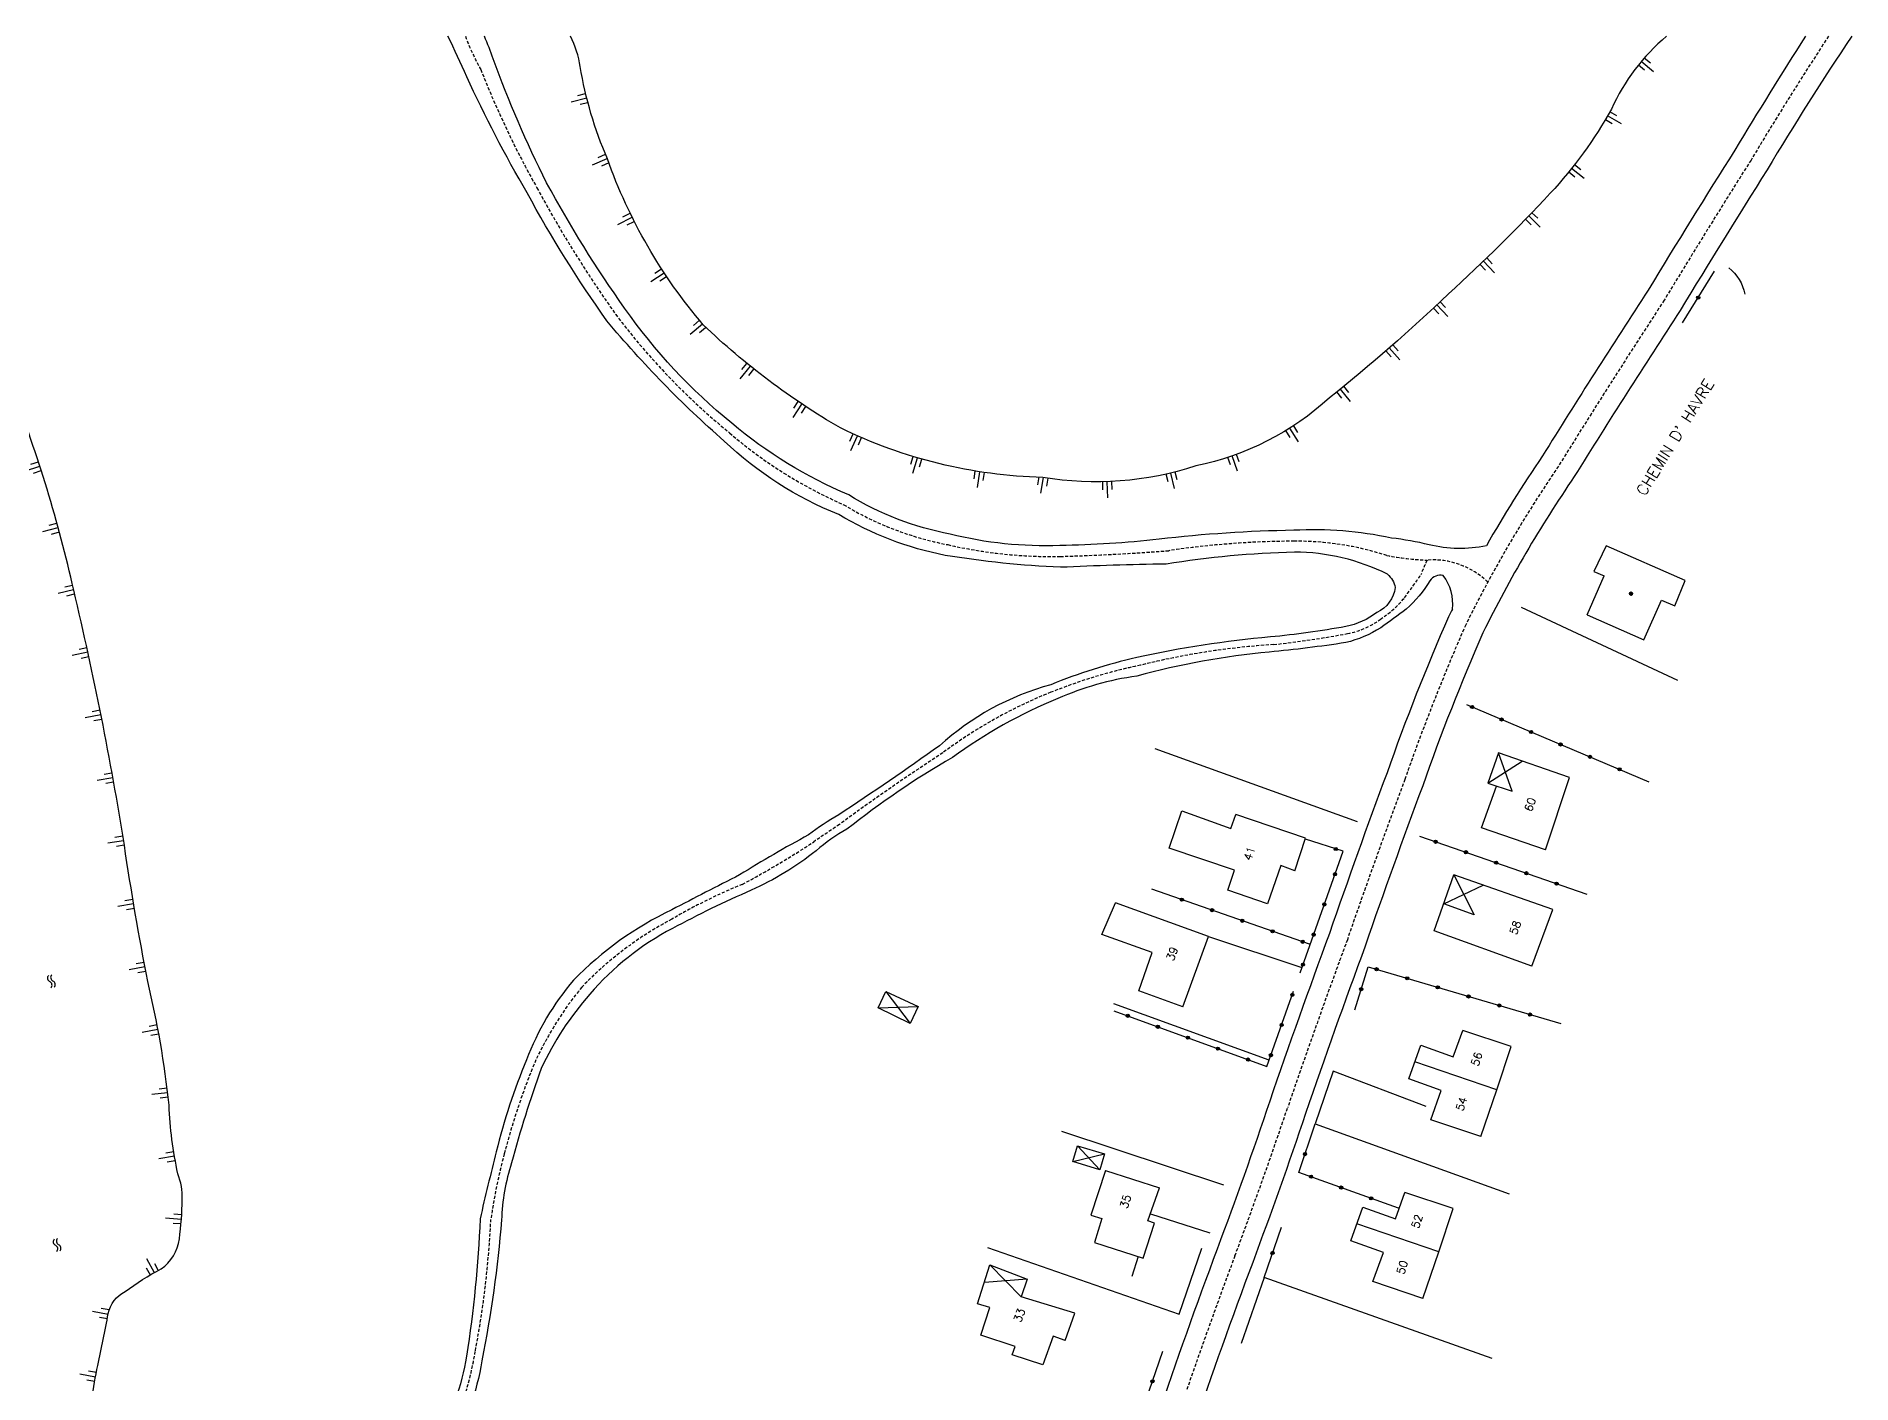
# Model space of a CAD drawing. Header units: millimetres. Extents: x 125000 to 126000, y 125000 to 126000.
# Drawn here: x 125204.6 to 125488.2, y 125789.4 to 126000 of the extents above; entities that cross this region are included whole.
import ezdxf
from ezdxf.enums import TextEntityAlignment as Align

# ---------------------------------------------------------------- set-up
doc = ezdxf.new("R2010")
doc.units = ezdxf.units.MM
doc.linetypes.add('DASHED', pattern=[0.75, 0.5, -0.25])
doc.layers.get('0').update_dxf_attribs({"linetype": 'CONTINUOUS'})
for name, color, linetype in [('W0001', 6, 'DASHED'), ('W0008', 7, 'CONTINUOUS'), ('W0100', 7, 'CONTINUOUS'), ('W0211', 2, 'CONTINUOUS'), ('W0310', 3, 'CONTINUOUS'), ('W0322', 7, 'CONTINUOUS'), ('W0515', 5, 'CONTINUOUS'), ('W0989', 7, 'CONTINUOUS'), ('W0991', 7, 'CONTINUOUS')]:
    doc.layers.add(name, color=color, linetype=linetype)
doc.styles.get("Standard").update_dxf_attribs({"font": 'romans.shx', "width": 0.85})

# ---------------------------------------------------------------- blocks, each defined once
blk = doc.blocks.new('TP12')
at = {"layer": 'W0515', "color": 0}
for centre, start, end in [((-0.5, 0.625), 216.8699, 323.1301), ((0.5, -0.125), 36.8699, 143.1301), ((0.5, -0.625), 36.8699, 143.1301), ((-0.5, 0.125), 216.8699, 323.1301)]:
    blk.add_arc(centre, 0.625, start, end, dxfattribs=at)
blk = doc.blocks.new('TP15B')
at = {"color": 0}
for p, q in [((-1.44, 2.5), (-1.44, 0)), ((0, 5), (0, 0)), ((1.44, 2.5), (1.44, 0))]:
    blk.add_line(p, q, dxfattribs=at)
blk = doc.blocks.new('TP15C')
at = {"layer": 'W0211', "xscale": 0.5, "yscale": 0.5, "rotation": 359.9693661828871}
blk.add_blockref('TP15B', (0, 0), dxfattribs=at)
blk = doc.blocks.new('OH01')
at = {"layer": 'W0322', "color": 0}
for radius in [0.25, 0.15]:
    blk.add_circle((0, 0), radius, dxfattribs=at)
blk = doc.blocks.new('BB01')
at = {"layer": 'W0991', "color": 0}
for p, q in [((-0.5, 0.04), (-0.04, 0.5)), ((-0.48, -0.13), (0.13, 0.48)), ((-0.43, -0.25), (0.25, 0.43)), ((-0.36, -0.35), (0.35, 0.36)), ((-0.26, -0.43), (0.43, 0.26)), ((-0.13, -0.48), (0.48, 0.13)), ((0.03, -0.5), (0.5, -0.03)), ((0.31, -0.39), (0.39, -0.31))]:
    blk.add_line(p, q, dxfattribs=at)
blk.add_circle((0, 0), 0.5, dxfattribs=at)

msp = doc.modelspace()

# ---------------------------------------------------------------- linework, layer by layer
at = {"layer": 'W0001'}
for points in [[(125431.36, 125914.68, 0.214102), (125421.87, 125918.11, -0.034594), (125415.57, 125918.84, 0.079983), (125401.11, 125921.07, 0.036172), (125381.5, 125919.59, -0.012759), (125364.55, 125918.69, -0.061722), (125346.97, 125920.53, -0.088912), (125330.72, 125926.78, -0.074833), (125312.9, 125937.99, -0.059943), (125295.1, 125956.52, -0.030689), (125282.8, 125976.31, -0.035518), (125274.02, 125994.83, -0.0475), (125271.64, 126000, 0.011646)], [(125484.58, 126000, 0.009816), (125472.48, 125980.66, 0.00496), (125458.91, 125958.73, 0.005934), (125442.39, 125932.79, 0.03494), (125427.91, 125908.02, 0.01888), (125418.39, 125883.83, 0.006436), (125409.41, 125858.78, 0.005961), (125400.09, 125832.56, -0.008564), (125391.85, 125809.38, 0.00774), (125382.46, 125782.98, 0.004497), (125373.78, 125757.77, -0.003868), (125371.34, 125750, -0.003868)], [(125421.87, 125918.11, 0.014081), (125420.88, 125915.79, -0.003977), (125418.35, 125912.23, -0.072706), (125414.53, 125908.84, -0.118412), (125409.43, 125906.63, -0.018544), (125397.9, 125904.91, 0.045097), (125377.09, 125901.69, 0.043827), (125363.08, 125897.45, 0.064157), (125346.2, 125888, 0.013066), (125330.07, 125876.81, 0.001925), (125326.08, 125874.09, -0.022975), (125314.88, 125867.43, 0.035856), (125303.86, 125861.98, 0.080226), (125289.79, 125851.36, 0.060474), (125282.64, 125839.99, 0.037352), (125277.7, 125825.32, 0.029442), (125275.59, 125815.06, -0.035067), (125273.18, 125794.52, -0.072477), (125268.98, 125781.1, -0.060334), (125259.93, 125769.38, -0.040863), (125253.47, 125762.58, 0.018146), (125243.37, 125750, 0.018146)]]:
    msp.add_lwpolyline(points, format="xyb", dxfattribs=at)
at = {"layer": 'W0008'}
for points in [[(125415.68, 125915.91, 0.116372), (125401.17, 125919.36, 0.033366), (125381.08, 125917.49, 0.008031), (125364.59, 125916.99, -0.030472), (125346.6, 125918.86, -0.088083), (125329.94, 125925.25, -0.095472), (125312.06, 125936.73, -0.039667), (125293.71, 125955.54, -0.030715), (125281.28, 125975.52, -0.025545), (125271.82, 125993.68, 0.012397), (125268.88, 126000)], [(125431.13, 125920.36, -0.112017), (125422.18, 125920.51, 0.032172), (125416.3, 125921.56, 0.065698), (125401.05, 125922.78, 0.023923), (125379.99, 125921.39, -0.024994), (125364.5, 125920.4, -0.071893), (125347.34, 125922.19, -0.089797), (125331.5, 125928.3, -0.073333), (125313.23, 125939.51, -0.069465), (125296.5, 125957.51, -0.030664), (125284.31, 125977.1, -0.029057), (125275.98, 125996.45, 0.011646), (125274.6, 126000, -0.725424)], [(125488.21, 126000, 0.01317), (125475, 125979.11, 0.004976), (125461.42, 125957.15, 0.005957), (125444.87, 125931.17, 0.034934), (125430.6, 125906.77, 0.018852), (125421.18, 125882.82, 0.006451), (125412.2, 125857.78, 0.005967), (125402.89, 125831.61, -0.00856), (125394.62, 125808.34, 0.007745), (125385.26, 125782.01, 0.002882), (125379.66, 125765.9, 0.002882)], [(125480.97, 126000, 0.005816), (125469.96, 125982.22, 0.004944), (125456.41, 125960.31, 0.005912), (125439.91, 125934.41, 0.019871), (125431.13, 125920.36, 0.019871)], [(125415.68, 125915.91, -0.16385), (125416.9, 125913.84, -0.25658), (125414.02, 125909.94, -0.118892), (125409.18, 125907.73, -0.021856), (125397.39, 125906.1, 0.032459), (125376.5, 125902.87, 0.041766), (125363.08, 125898.63, 0.11912), (125345.7, 125889.1, -0.009247), (125329.94, 125878.3, 0.03099), (125325.22, 125875.15, 0.017504), (125314.46, 125868.9, 0.003113), (125303.86, 125863.45, 0.086788), (125288.52, 125852.47, 0.08557), (125281.17, 125839.99, 0.039455), (125276.45, 125825.63, 0.00673), (125273.91, 125815.15, -0.028125), (125271.81, 125793.68, -0.092402), (125266.98, 125780.47, -0.027195), (125258.77, 125770.53, -0.036388), (125252.25, 125763.74, 0.019638), (125241.28, 125750)], [(125424.39, 125915.7, 0.310444), (125422.3, 125914.89, -0.075694), (125418.62, 125910.46, -0.009005), (125414.63, 125907.52, -0.078983), (125409.17, 125905.22, -0.015061), (125397.21, 125903.75, 0.042871), (125376.53, 125899.98, 0.069421), (125364.18, 125896.47, 0.060927), (125347.7, 125887.24, 0.037584), (125331.22, 125876.03, 0.059147), (125326.42, 125872.69, -0.064234), (125316.24, 125866.51, 0.019821), (125303.96, 125860.53, 0.093862), (125291.05, 125850.26, 0.070643), (125283.46, 125838.65, 0.02175), (125278.84, 125823.87, 0.074079), (125277.27, 125814.96, -0.027118), (125274.21, 125792.96, -0.083789), (125269.28, 125778.8, -0.052796), (125260.45, 125767.07, -0.010636), (125254.68, 125761.41, 0.016626), (125245.47, 125750, 0.016626)], [(125425.83, 125910.47, 0.19821), (125424.39, 125915.7, -0.096724)], [(125425.83, 125910.47, 0.00161), (125425.23, 125909.27, 0.018908), (125415.61, 125884.84, 0.006421), (125406.62, 125859.77, 0.005956), (125397.28, 125833.51, -0.008568), (125389.07, 125810.42, 0.007735), (125379.66, 125783.95, 0.0045), (125370.96, 125758.67, -0.004344), (125368.22, 125750)]]:
    msp.add_lwpolyline(points, format="xyb", dxfattribs=at)
at = {"layer": 'W0100'}
msp.add_lwpolyline([(125468.99, 125963.79, -0.186643), (125471.51, 125959.7, 1.921911)], format="xyb", dxfattribs=at)
for points in [[(125458.48, 125911.86), (125460.58, 125910.97), (125462.17, 125914.95), (125449.85, 125920.36), (125447.94, 125916.33)], [(125446.87, 125909.54), (125449.56, 125915.64)], [(125447.94, 125916.33), (125449.56, 125915.64)], [(125455.75, 125905.64), (125458.48, 125911.86)], [(125446.87, 125909.54), (125455.75, 125905.64)], [(125433.04, 125887.97), (125431.36, 125883.26), (125435.15, 125882), (125433.04, 125887.97)], [(125444.13, 125884.15), (125433.04, 125887.97)], [(125431.36, 125883.26), (125436.75, 125886.7)], [(125440.35, 125872.81), (125444.13, 125884.15)], [(125430.35, 125876.27), (125432.72, 125882.8)], [(125399, 125870.37), (125396.94, 125864.37), (125390.75, 125866.53), (125391.78, 125869.62), (125381.56, 125873.09), (125383.53, 125878.94), (125391.22, 125876.18), (125391.97, 125878.33)], [(125402.86, 125874.64), (125391.97, 125878.33)], [(125440.35, 125872.81), (125430.35, 125876.27)], [(125401.21, 125869.56), (125402.86, 125874.64)], [(125401.21, 125869.56), (125399, 125870.37)], [(125422.96, 125860.16), (125426.07, 125868.91), (125429.25, 125862.66), (125424.47, 125864.4), (125430.64, 125867.32)], [(125441.52, 125863.52), (125426.07, 125868.91)], [(125376.84, 125850.79), (125378.93, 125856.76), (125371.06, 125859.57), (125373.21, 125864.54)], [(125387.71, 125859.27), (125373.21, 125864.54)], [(125438.21, 125854.66), (125441.52, 125863.52)], [(125383.69, 125848.28), (125387.71, 125859.27)], [(125438.21, 125854.66), (125422.96, 125860.16)], [(125337.3, 125850.68), (125342.37, 125848.33), (125341.1, 125845.7), (125336.09, 125848.11), (125337.3, 125850.68), (125341.1, 125845.7)], [(125383.69, 125848.28), (125376.84, 125850.79)], [(125336.09, 125848.11), (125342.37, 125848.33)], [(125425.97, 125840.45), (125427.45, 125844.59)], [(125435, 125842.07), (125427.45, 125844.59)], [(125424.09, 125835.19), (125419, 125837.05), (125420.89, 125842.29), (125425.97, 125840.45)], [(125432.75, 125835.33), (125435, 125842.07)], [(125432.75, 125835.33), (125419.95, 125839.67)], [(125422.47, 125830.64), (125424.09, 125835.19)], [(125430.27, 125828), (125432.75, 125835.33)], [(125430.27, 125828), (125422.47, 125830.64)], [(125367.27, 125826.56), (125371.46, 125825.31), (125370.72, 125822.8), (125366.51, 125824.09), (125367.27, 125826.56), (125370.72, 125822.8)], [(125366.51, 125824.09), (125371.46, 125825.31)], [(125371.6, 125822.72), (125369.35, 125815.74)], [(125371.6, 125822.72), (125380.08, 125819.98)], [(125371.07, 125815.19), (125369.91, 125811.44), (125377.51, 125809.01), (125379.29, 125814.44), (125378.26, 125814.82), (125380.08, 125819.98)], [(125416.92, 125815.13), (125418.39, 125819.26)], [(125425.94, 125816.74), (125418.39, 125819.26)], [(125415.04, 125809.87), (125409.94, 125811.72), (125411.83, 125816.97), (125416.92, 125815.13)], [(125423.69, 125810), (125425.94, 125816.74)], [(125369.35, 125815.74), (125371.07, 125815.19)], [(125378.65, 125815.93), (125387.91, 125812.94)], [(125423.69, 125810), (125410.89, 125814.35)], [(125363.43, 125796.8), (125361.83, 125792.3), (125357.05, 125793.89), (125357.52, 125795.2), (125352.17, 125796.98), (125353.58, 125801.29), (125351.61, 125801.85), (125353.58, 125807.94), (125359.39, 125805.69), (125358.46, 125802.97), (125353.58, 125807.94)], [(125376.71, 125809.26), (125375.72, 125806.11)], [(125413.41, 125805.32), (125415.04, 125809.87)], [(125421.21, 125802.68), (125423.69, 125810)], [(125359.39, 125805.69), (125352.7, 125805.2)], [(125421.21, 125802.68), (125413.41, 125805.32)], [(125366.86, 125800.38), (125358.46, 125802.97)], [(125365.33, 125796.12), (125366.86, 125800.38)], [(125365.33, 125796.12), (125363.43, 125796.8)]]:
    msp.add_lwpolyline(points, dxfattribs=at)
at = {"layer": 'W0211'}
msp.add_lwpolyline([(125459.29, 126000, 0.112676), (125450.67, 125988.62, -0.061597), (125441.12, 125975.48, -0.020954), (125425.2, 125959.73, -0.021806), (125406.61, 125943.47, -0.136557), (125385.75, 125932.85, -0.122297), (125361.83, 125931.04, -0.107822), (125330.21, 125938.78, -0.060768), (125308.78, 125954.91, -0.091689), (125293.8, 125980.85, -0.061811), (125289.57, 125995.26, 0.077437), (125288.03, 126000, -2.049551)], format="xyb", dxfattribs=at)
at = {"layer": 'W0310'}
for points in [[(125387.71, 125859.27), (125402.31, 125854.41)], [(125397.19, 125839.96), (125372.92, 125848.75)], [(125421.73, 125832.71), (125407.2, 125838.24), (125404.38, 125830), (125434.67, 125819.04)], [(125364.75, 125828.86), (125390.07, 125820.44)], [(125353.21, 125810.65), (125383.12, 125800.26), (125386.68, 125810.56)], [(125432.04, 125793.31), (125396.4, 125805.95), (125392.84, 125795.65)]]:
    msp.add_lwpolyline(points, dxfattribs=at)
at = {"layer": 'W0322'}
for points in [[(125461.8, 125955.23), (125466.78, 125963.28)], [(125428.04, 125895.52), (125456.53, 125883.46)], [(125402.03, 125853.61), (125408.75, 125872.59), (125402.85, 125874.47)], [(125420.69, 125874.96), (125446.83, 125865.9)], [(125403.5, 125858.08), (125378.84, 125866.69)], [(125410.56, 125847.79), (125412.69, 125854.53), (125442.74, 125845.66)], [(125372.93, 125847.68), (125396.84, 125838.97), (125401.01, 125850.73)], [(125417.42, 125816.79), (125401.85, 125822.41), (125404.38, 125830)], [(125396.4, 125805.95), (125399.12, 125813.82)], [(125347.2, 125771.52), (125370.27, 125764.5), (125380.59, 125794.47)]]:
    msp.add_lwpolyline(points, dxfattribs=at)
at = {"layer": 'W0515'}
msp.add_lwpolyline([(125210.91, 125750, 0.001141), (125210.63, 125751.53, 0.023426), (125208.8, 125759.99, -0.124559), (125209.96, 125772.9, 0.084454), (125212.82, 125781.59, -0.041779), (125214.19, 125792.23, 0.006004), (125215.82, 125800.33, -0.238631), (125218.45, 125803.76, -0.045555), (125224.07, 125807.31, 0.214355), (125226.93, 125812, 0.026549), (125227.39, 125818.17, 0.095749), (125226.7, 125822.18, -0.043545), (125225.32, 125832.93, 0.031291), (125222, 125852.25, -0.011954), (125218.34, 125873.53, 0.018684), (125210.42, 125913.44, 0.037488), (125200.91, 125944.66, -0.027794), (125191.51, 125975.85, 0.018487), (125188.76, 125987.37, 0.027661), (125185.82, 126000)], format="xyb", dxfattribs=at)
at = {"layer": 'W0989'}
for points in [[(125436.59, 125910.75), (125460.97, 125899.34)], [(125411, 125877.21), (125379.4, 125888.63)]]:
    msp.add_lwpolyline(points, dxfattribs=at)

# ---------------------------------------------------------------- block references
at = {"layer": 'W0211'}
for p, rotation in [((125455.34, 125996.05), 229.9672274134564), ((125290.58, 125990.37), 103.9566755966363), ((125450.08, 125987.58), 240.0329489403539), ((125293.78, 125980.91), 113.3493499241061), ((125444.45, 125979.33), 231.3773893506021), ((125297.68, 125971.71), 116.4434809688914), ((125437.75, 125971.91), 226.0280508176806), ((125302.66, 125963.04), 123.3998487615488), ((125430.67, 125964.85), 223.8840557208098), ((125423.38, 125958.01), 223.1648692420078), ((125308.66, 125955.05), 130.3562165542062), ((125415.97, 125951.3), 221.1422963489022), ((125316.14, 125948.42), 141.1610263350621), ((125408.32, 125944.85), 219.1197234557966), ((125324.2, 125942.51), 146.3359220476349), ((125400.42, 125938.74), 212.3045035206711), ((125332.87, 125937.55), 156.1300818711674), ((125342.25, 125934.11), 163.6325318706427), ((125391.43, 125934.4), 199.182894622166), ((125352, 125931.93), 171.134981870118), ((125361.95, 125931.02), 170.5138241544455), ((125371.91, 125930.37), 182.0280808052276), ((125381.81, 125931.72), 193.5423374560096)]:
    msp.add_blockref('TP15C', p, dxfattribs=dict(at, rotation=rotation))
at = {"layer": 'W0322'}
for p, rotation in [((125464.23, 125959.15), 58.25961890991967), ((125428.9, 125895.15), 337.0673353076425), ((125433.51, 125893.2), 337.0673353076425), ((125438.11, 125891.25), 337.0673353076425), ((125442.72, 125889.3), 337.0673353076425), ((125447.32, 125887.36), 337.0673353076425), ((125451.93, 125885.41), 337.0673353076425), ((125407.61, 125872.95), 162.4069119426096), ((125423.2, 125874.09), 340.8872840745913), ((125427.93, 125872.45), 340.8872840745913), ((125432.65, 125870.81), 340.8872840745913), ((125407.48, 125869.01), 70.49697077771538), ((125437.38, 125869.17), 340.8872840745913), ((125442.1, 125867.54), 340.8872840745913), ((125383.56, 125865.04), 160.7407232051161), ((125405.81, 125864.29), 70.49697077771538), ((125388.28, 125863.39), 160.7407232051161), ((125393, 125861.74), 160.7407232051161), ((125397.72, 125860.09), 160.7407232051161), ((125402.44, 125858.45), 160.7407232051161), ((125404.15, 125859.58), 70.49697077771538), ((125402.48, 125854.87), 70.49697077771538), ((125413.97, 125854.16), 343.53711162224), ((125418.76, 125852.74), 343.53711162224), ((125400.81, 125850.16), 70.49697077771538), ((125411.58, 125851.04), 72.45500456378517), ((125423.56, 125851.32), 343.53711162224), ((125428.35, 125849.91), 343.53711162224), ((125375.11, 125846.89), 339.9845422004653), ((125433.15, 125848.49), 343.53711162224), ((125437.94, 125847.07), 343.53711162224), ((125379.81, 125845.17), 339.9845422004653), ((125399.14, 125845.44), 70.49697077771538), ((125384.51, 125843.46), 339.9845422004653), ((125389.2, 125841.75), 339.9845422004653), ((125393.9, 125840.04), 339.9845422004653), ((125397.47, 125840.73), 70.49697077771538), ((125402.8, 125825.26), 71.54475572663277), ((125403.74, 125821.73), 160.1494316685892), ((125408.44, 125820.03), 160.1494316685892), ((125413.14, 125818.34), 160.1494316685892), ((125397.73, 125809.79), 70.93250937419025), ((125378.96, 125789.74), 71.0087945452535)]:
    msp.add_blockref('OH01', p, dxfattribs=dict(at, rotation=rotation))
at = {"layer": 'W0515'}
for name, p, rotation in [('TP15C', (125205.13, 125932.8), 107.9404369960481), ('TP15C', (125207.99, 125923.22), 105.3118069577828), ('TP15C', (125210.41, 125913.52), 102.6831769195176), ('TP15C', (125212.63, 125903.77), 102.3076476798224), ('TP15C', (125214.67, 125893.98), 101.2556214773493), ('TP15C', (125216.53, 125884.15), 100.2035952748762), ('TP15C', (125218.21, 125874.3), 99.15156907240306), ('TP15C', (125219.78, 125864.42), 99.57333707161332), ('TP12', (125206.93, 125852.27), 281.3229423123746), ('TP15C', (125221.55, 125854.58), 100.8422197845185), ('TP15C', (125223.58, 125844.79), 100.559803174044), ('TP15C', (125225.1, 125834.91), 96.90629756107212), ('TP15C', (125226.16, 125824.97), 99.65625148195649), ('TP15C', (125227.24, 125815.11), 85.78738800489724), ('TP12', (125207.82, 125811.05), 281.3229423123746), ('TP15C', (125223, 125806.74), 28.9738721686415), ('TP15C', (125215.81, 125800.25), 79.32146883240566), ('TP15C', (125213.84, 125790.45), 79.47467798320346)]:
    msp.add_blockref(name, p, dxfattribs=dict(at, rotation=rotation))
at = {"layer": 'W0991', "xscale": 0.5, "yscale": 0.5, "zscale": 0.5, "rotation": 336.2754177467044}
msp.add_blockref('BB01', (125453.73, 125912.88), dxfattribs=at)

# ---------------------------------------------------------------- texts
at = {"layer": 'W0989'}
msp.add_text("CHEMIN D' HAVRE", height=1.75, rotation=58.4824, dxfattribs=at).set_placement((125460.6, 125937.31), align=Align.MIDDLE)
at = {"layer": 'W0991'}
for s, rotation, p in [('60', 71.5448, (125437.97, 125879.9)), ('41', 71.9458, (125394.12, 125872.24)), ('58', 69.5056, (125435.65, 125860.67)), ('39', 69.8962, (125382.03, 125856.58)), ('56', 71.5448, (125429.61, 125840.12)), ('54', 71.2677, (125427.25, 125833.11)), ('35', 72.13, (125374.76, 125817.85)), ('52', 71.8273, (125420.3, 125814.75)), ('50', 72.4093, (125417.98, 125807.56)), ('33', 70.1232, (125358.17, 125800.07))]:
    msp.add_text(s, height=1.25, rotation=rotation, dxfattribs=at).set_placement(p, align=Align.MIDDLE)

doc.saveas('drawing.dxf')
